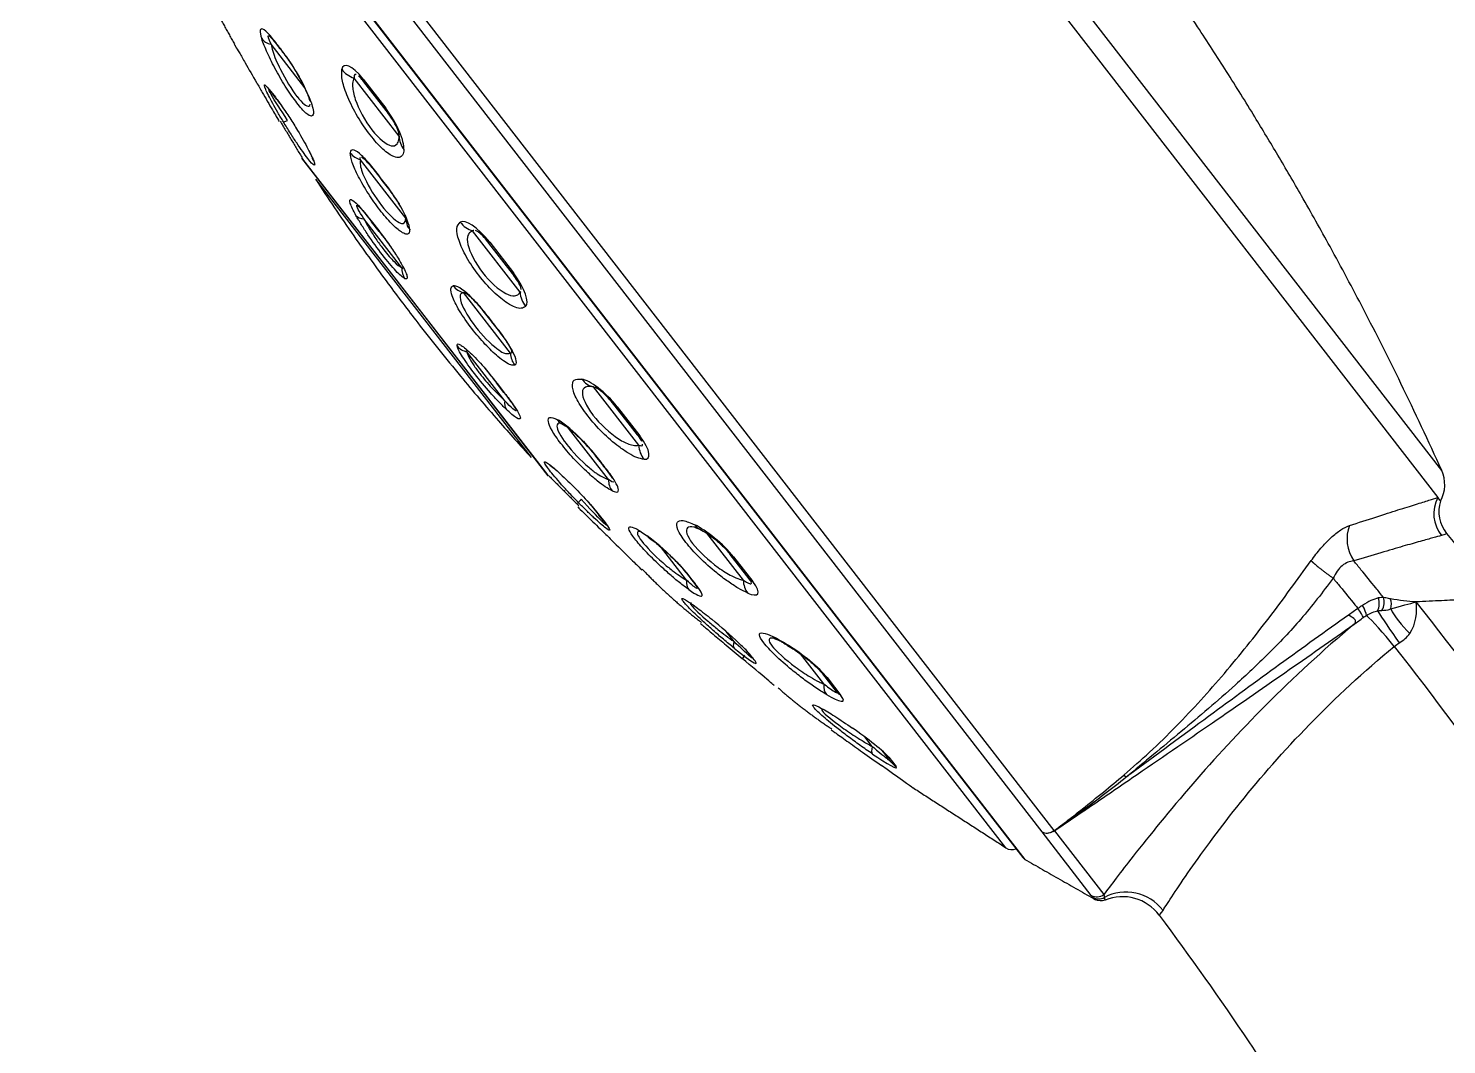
# Model space of a CAD drawing. Extents: x 0 to 1128, y 0 to 827.
# Drawn here: x 699.2 to 760.7, y 497.1 to 541.1 of the extents above; entities that cross this region are included whole.
import ezdxf

# ---------------------------------------------------------------- set-up
doc = ezdxf.new("R2010")
doc.units = 0
doc.header["$LTSCALE"] = 4
doc.header["$MEASUREMENT"] = 0
doc.layers.add('1', color=7, linetype='CONTINUOUS')

msp = doc.modelspace()

# ---------------------------------------------------------------- linework, layer by layer
at = {"layer": '1', "color": 7, "linetype": 'Continuous'}
for p, q in [((719.604, 573.252), (760.31, 520.774)), ((760.478, 521.951), (720.906, 572.968)), ((699.17, 562.963), (743.14, 506.277)), ((743.67, 506.346), (699.351, 563.483)), ((700.077, 559.642), (721.234, 532.366)), ((700.127, 559.543), (742.307, 505.165)), ((741.566, 505.586), (700.352, 558.72)), ((708.096, 540.43), (708.097, 540.428)), ((711.156, 538.539), (709.696, 540.422)), ((710.019, 540.346), (710, 540.37)), ((710.07, 540.245), (710.052, 540.268)), ((710.07, 540.245), (710.092, 540.217)), ((715.26, 536.432), (713.3, 538.959)), ((709.685, 538.381), (709.886, 538.122)), ((713.7, 538.906), (714.676, 537.646)), ((714.691, 537.548), (713.725, 538.794)), ((709.938, 538.039), (709.739, 538.296)), ((716.378, 528.6), (711.04, 535.481)), ((711.067, 535.443), (721.685, 521.754)), ((715.548, 532.877), (713.577, 535.418)), ((714.435, 534.653), (714.413, 534.681)), ((711.621, 534.58), (720.987, 522.505)), ((714.449, 534.599), (714.427, 534.628)), ((715.367, 530.736), (713.719, 532.86)), ((714.043, 532.763), (714.367, 532.345)), ((714.382, 532.311), (714.06, 532.726)), ((715.558, 532.726), (715.551, 532.729)), ((720.504, 529.672), (718.443, 532.329)), ((721.234, 532.366), (742.391, 505.09)), ((720.166, 530.489), (719.15, 531.799)), ((719.183, 531.836), (720.21, 530.512)), ((720.087, 527.025), (718.047, 529.656)), ((721.715, 521.718), (716.378, 528.6)), ((719.318, 528.322), (719.295, 528.351)), ((719.346, 528.322), (719.323, 528.351)), ((719.843, 524.964), (718.196, 527.089)), ((719.798, 525.328), (719.476, 525.743)), ((719.506, 525.721), (719.83, 525.302)), ((725.647, 523.042), (723.686, 525.569)), ((725.592, 523.495), (724.625, 524.741)), ((724.717, 524.702), (725.694, 523.443)), ((724.335, 521.549), (722.605, 523.779)), ((725.592, 523.495), (725.658, 523.41)), ((724.02, 522.26), (724, 522.287)), ((724.088, 522.208), (724.068, 522.235)), ((724.119, 519.758), (723.92, 520.015)), ((723.987, 519.943), (724.188, 519.685)), ((727.718, 517.187), (726.588, 518.644)), ((730.185, 517.191), (728.601, 519.233)), ((730.436, 517.249), (729.614, 518.309)), ((729.76, 518.201), (730.591, 517.13)), ((725.777, 517.636), (725.775, 517.638)), ((727.89, 517.271), (727.904, 517.253)), ((727.92, 517.233), (727.904, 517.253)), ((728.021, 517.138), (728.006, 517.158)), ((730.436, 517.249), (730.442, 517.242)), ((729.78, 514.53), (729.436, 514.973)), ((730.323, 514.135), (730.482, 513.93)), ((730.49, 513.919), (730.482, 513.93)), ((730.614, 513.796), (730.605, 513.806)), ((733.675, 512.692), (732.659, 514.002)), ((734.226, 512.364), (733.629, 513.134)), ((731.509, 512.639), (731.516, 512.633)), ((733.817, 512.97), (734.421, 512.192)), ((735.775, 509.985), (735.457, 510.395)), ((736.59, 509.316), (736.276, 509.721)), ((736.492, 509.521), (736.81, 509.112)), ((737.531, 508.183), (737.524, 508.192)), ((743.143, 506.276), (743.14, 506.277)), ((745.278, 503.524), (743.143, 506.276)), ((743.623, 506.309), (743.627, 506.303)), ((743.679, 506.326), (745.819, 503.566)), ((745.875, 503.328), (745.875, 503.326))]:
    msp.add_line(p, q, dxfattribs=at)
for centre, radius, start, end in [((711.462, 535.749), 0.5, 212.49849, 217.7995), ((722.08, 522.06), 0.5, 217.7995, 223.10116), ((759.111, 521.335), 1.5, 331.57168, 24.28369), ((761.857, 520.16), 1.5, 162.11647, 219.10342), ((741.826, 506.013), 0.5, 238.70103, 291.53692), ((742.544, 505.348), 0.3, 217.7995, 239.28486), ((746.625, 501.472), 2, 36.67825, 112.01392)]:
    msp.add_arc(centre, radius, start, end, dxfattribs=at)
at = {"layer": '1', "color": 7, "linetype": 'Continuous', "extrusion": (-6.12323e-17, 7.4988e-33, -1)}
msp.add_arc((-745.688, 503.79), 0.5, 247.98608, 298.57639, dxfattribs=at)
at = {"layer": '1', "color": 7, "linetype": 'Continuous'}
for centre, major_axis, ratio, start_param, end_param in [((708.797, 540.816), (-0.632, -0.49), 0.999814, 6.129539, 6.283185), ((709.982, 541.053), (-0.763, -0.24), 0.790647, 0.258383, 0.955246), ((710.702, 540.735), (-0.632, -0.49), 0.601951, 6.04877, 6.283185), ((713.591, 539.834), (-0.984, 0.179), 0.920519, 0.762673, 1.440702), ((710.371, 538.786), (0.632, 0.49), 0.820215, 2.987946, 3.141593), ((714.515, 539.406), (-0.79, -0.613), 0.336273, 5.969297, 6.283185), ((710.57, 538.53), (-0.632, -0.49), 0.797517, 6.129539, 6.283185), ((712.105, 538.315), (-0.759, -0.252), 0.768418, 6.253134, 6.575553), ((710.917, 537.472), (-0.684, -0.414), 0.069588, 0.056778, 0.698233), ((715.481, 538.161), (0.79, 0.613), 0.281505, 2.827704, 3.141593), ((716.259, 536.394), (-0.998, 0.063), 0.898066, 0.027091, 0.70512), ((712.22, 535.792), (-0.748, -0.283), 0.920959, 6.24363, 6.510766), ((713.788, 536.146), (-0.799, 0.038), 0.944594, 0.651641, 1.348505), ((715.059, 535.118), (0.632, 0.49), 0.274487, 2.907178, 3.141593), ((715.081, 535.09), (-0.632, -0.49), 0.272839, 6.04877, 6.283185), ((714.035, 533.452), (-0.698, -0.391), 0.638772, 0.144702, 0.786157), ((716.348, 532.846), (-0.8, -0.014), 0.934499, 6.22356, 6.920424), ((714.692, 533.216), (0.632, 0.49), 0.327322, 2.987946, 3.141593), ((715.014, 532.801), (-0.632, -0.49), 0.290596, 6.129539, 6.283185), ((718.676, 533.279), (-0.51, 0.86), 0.956087, 1.665107, 2.343136), ((719.94, 532.412), (-0.79, -0.613), 0.028793, 5.969297, 6.283185), ((716.143, 530.735), (0.359, 0.715), 0.963967, 2.019888, 2.661343), ((720.956, 531.102), (0.79, 0.613), 0.028793, 3.141593, 3.455481), ((718.219, 530.433), (-0.15, 0.786), 0.970968, 2.0263, 2.723163), ((721.482, 529.662), (-0.706, 0.708), 0.956087, 0.798457, 1.476486), ((719.928, 528.842), (0.632, 0.49), 0.091415, 3.141593, 3.376008), ((719.95, 528.812), (-0.632, -0.49), 0.093121, 0, 0.234415), ((718.387, 527.842), (-0.782, -0.17), 0.963967, 0.480249, 1.121705), ((720.869, 527.017), (-0.263, 0.756), 0.974371, 1.233845, 1.930708), ((720.108, 526.234), (0.632, 0.49), 0.290596, 3.141593, 3.295239), ((723.898, 526.547), (0.188, 0.982), 0.898066, 2.436473, 3.114501), ((720.43, 525.819), (-0.632, -0.49), 0.327322, 0, 0.153647), ((720.495, 525.124), (0.552, 0.579), 0.638772, 2.355436, 2.996891), ((725.415, 525.353), (-0.79, -0.613), 0.281505, 0, 0.313888), ((722.677, 524.686), (0.363, 0.713), 0.866208, 2.726411, 3.118255), ((726.382, 524.108), (0.79, 0.613), 0.336273, 3.141593, 3.455481), ((726.566, 523.107), (0.071, 0.997), 0.920519, 1.700891, 2.378919), ((722.311, 522.784), (0.46, 0.655), 0.920959, 2.914012, 3.198367), ((724.632, 522.777), (0.632, 0.49), 0.444971, 3.141593, 3.376008), ((724.652, 522.751), (-0.632, -0.49), 0.446505, 0, 0.234415), ((725.059, 521.615), (0.341, 0.724), 0.882649, 2.049803, 2.746667), ((723.613, 521.104), (0.572, 0.56), 0.069588, 2.443359, 3.084815), ((761.624, 520.066), (0.421, -1.44), 0.990409, 3.938422, 5.107345), ((724.552, 520.505), (0.632, 0.49), 0.797517, 3.141593, 3.295239), ((724.751, 520.249), (-0.632, -0.49), 0.820215, 0, 0.153647), ((728.746, 520.296), (0.439, 0.899), 0.752136, 2.751698, 3.1274), ((757.662, 518.85), (0.449, -1.431), 0.845009, 3.953017, 5.044547), ((726.559, 519.681), (0.47, 0.647), 0.644461, 2.929366, 3.225859), ((730.404, 518.922), (-0.79, -0.613), 0.564247, 0, 0.313888), ((726.325, 518.219), (0.632, 0.49), 0.999814, 3.141593, 3.295239), ((728.352, 517.37), (0.464, 0.651), 0.67172, 2.272821, 2.969684), ((728.536, 517.743), (0.632, 0.49), 0.738431, 3.141593, 3.376008), ((728.552, 517.723), (-0.632, -0.49), 0.739586, 0, 0.234415), ((731.016, 517.37), (0.4, 0.917), 0.794845, 2.089679, 2.767708), ((731.226, 517.862), (0.79, 0.613), 0.610836, 3.141593, 3.455481), ((757.444, 516.189), (0.022, -0.5), 0.658101, 0.827819, 2.023829), ((757.618, 516.174), (-0.108, -0.488), 0.728057, 1.102948, 2.311081), ((757.916, 516.105), (-0.086, -0.493), 0.754515, 1.387842, 2.281452), ((756.947, 516.022), (0.25, -0.433), 0.241791, 0.465728, 1.609611), ((758.3, 514.224), (-1.26, 1.553), 0.07539, 4.709308, 5.830934), ((758.728, 514.552), (-1.171, 1.621), 0.059104, 0.58893, 1.575202), ((759.665, 515.338), (-1.467, 1.359), 0.361279, 0.764358, 1.515616), ((730.303, 514.855), (0.503, 0.622), 0.370072, 2.384959, 3.081822), ((732.746, 515.14), (0.531, 0.847), 0.532582, 2.913526, 3.209486), ((730.649, 514.409), (0.513, 0.614), 0.018443, 2.467967, 3.16483), ((730.649, 514.409), (0.513, 0.614), 0.018443, 2.467967, 3.16483), ((731.114, 514.42), (0.632, 0.49), 0.932162, 3.141593, 3.376008), ((731.122, 514.409), (-0.632, -0.49), 0.932781, 0, 0.234415), ((734.419, 513.746), (-0.79, -0.613), 0.791757, 0, 0.313888), ((734.395, 513.014), (0.516, 0.857), 0.591366, 2.274383, 2.952412), ((735.016, 512.977), (0.79, 0.613), 0.825606, 3.141593, 3.455481), ((736.373, 510.464), (0.563, 0.827), 0.329999, 2.392717, 3.070746), ((737.066, 510.334), (-0.79, -0.613), 0.941765, 0, 0.313888), ((736.755, 509.971), (0.578, 0.816), 0.03633, 2.96891, 3.166156), ((737.38, 509.929), (0.79, 0.613), 0.95956, 3.141593, 3.455481), ((744.989, 507.175), (0.095, -0.121), 0.06588, 3.583979, 4.233587), ((743.391, 506.701), (-0.395, -0.306), 0.902957, 0.411505, 1.57674), ((712.751, 545.67), (43.775, 33.955), 0.902958, 4.717243, 4.718332), ((743.395, 506.699), (-0.395, -0.306), 0.902957, 0.411549, 1.45248), ((746.827, 501.711), (-1.615, 1.179), 0.972943, 4.421123, 5.84877), ((745.518, 503.962), (0.395, 0.306), 0.995323, 3.553142, 4.703662), ((745.599, 503.875), (0.344, 0.362), 0.994828, 3.402967, 4.41939)]:
    msp.add_ellipse(centre, major_axis=major_axis, ratio=ratio, start_param=start_param, end_param=end_param, dxfattribs=at)
for points, knots in [([(760.478, 521.951), (759.908, 523.214), (758.808, 525.558), (757.18, 528.786), (755.73, 531.497), (754.484, 533.717), (753.393, 535.587), (752.312, 537.381), (751.154, 539.238), (749.824, 541.292), (748.23, 543.659), (746.188, 546.548), (744.607, 548.654), (743.715, 549.804)], [0, 0, 0, 0, 0.127492, 0.238457, 0.332806, 0.410489, 0.472843, 0.532186, 0.603305, 0.674314, 0.75745, 0.866048, 1, 1, 1, 1]), ([(710, 540.37), (709.872, 540.536), (709.741, 540.705), (709.513, 540.96), (709.416, 541.046), (709.212, 541.139), (709.195, 540.977), (709.292, 540.667)], [0, 0, 0, 0, 0.25, 0.25, 0.5, 0.5, 1, 1, 1, 1]), ([(709.696, 540.422), (709.584, 540.657), (709.539, 540.807), (709.595, 540.796), (709.601, 540.793), (709.608, 540.789)], [0, 0, 0, 0, 0.910021, 0.910021, 1, 1, 1, 1]), ([(709.608, 540.789), (709.636, 540.772), (709.68, 540.73), (709.818, 540.569), (709.923, 540.434), (710.052, 540.268)], [0, 0, 0, 0, 0.445139, 0.445139, 1, 1, 1, 1]), ([(708.097, 540.428), (708.11, 540.409), (708.132, 540.372), (708.308, 540.074), (708.618, 539.542), (708.988, 538.904), (709.319, 538.333), (709.465, 538.081), (709.536, 537.957)], [0, 0, 0, 0, 0.178327, 0.339125, 0.500023, 0.752204, 0.878517, 1, 1, 1, 1]), ([(711.434, 537.906), (711.47, 537.788), (711.538, 537.558), (711.541, 537.359), (711.453, 537.277), (711.24, 537.379), (710.835, 537.842), (710.366, 538.507), (709.91, 539.287), (709.507, 540.073), (709.364, 540.467), (709.292, 540.667)], [0, 0, 0, 0, 0.087607, 0.169371, 0.250856, 0.377447, 0.501128, 0.621802, 0.747777, 0.872041, 1, 1, 1, 1]), ([(709.696, 540.422), (709.717, 540.328), (709.785, 540.034), (710.124, 539.221), (710.595, 538.453), (711.052, 537.864), (711.312, 537.656), (711.391, 537.776), (711.398, 537.826)], [0, 0, 0, 0, 0.097099, 0.305185, 0.602436, 0.603236, 0.900981, 1, 1, 1, 1]), ([(711.434, 537.906), (711.327, 538.229), (711.106, 538.697), (710.703, 539.386), (710.559, 539.611), (710.28, 540.011), (710.149, 540.179), (710.019, 540.346)], [0, 0, 0, 0, 0.5, 0.5, 0.75, 0.75, 1, 1, 1, 1]), ([(710.054, 540.268), (710.182, 540.11), (710.374, 539.852), (710.642, 539.457), (710.827, 539.157), (710.995, 538.859), (711.188, 538.477), (711.291, 538.229), (711.341, 538.08)], [0, 0, 0, 0, 0.266623, 0.392615, 0.515594, 0.636826, 0.757699, 1, 1, 1, 1]), ([(715.463, 535.861), (715.449, 535.77), (715.421, 535.594), (715.267, 535.496), (714.997, 535.541), (714.576, 535.806), (713.99, 536.466), (713.42, 537.296), (713.008, 538.135), (712.749, 538.883), (712.76, 539.183), (712.766, 539.338)], [0, 0, 0, 0, 0.087456, 0.169153, 0.25014, 0.377375, 0.499739, 0.622279, 0.749894, 0.871256, 1, 1, 1, 1]), ([(713.3, 538.959), (713.283, 538.924), (713.236, 538.826), (713.221, 538.546), (713.348, 537.893), (713.778, 537.093), (714.372, 536.328), (714.871, 535.931), (715.155, 536.053), (715.242, 536.241), (715.255, 536.382), (715.26, 536.432)], [0, 0, 0, 0, 0.046355, 0.127416, 0.254336, 0.50001, 0.500136, 0.746142, 0.872777, 0.954138, 1, 1, 1, 1]), ([(713.389, 539.112), (713.344, 539.127), (713.292, 539.108), (713.298, 539.001), (713.3, 538.959)], [0, 0, 0, 0, 0.602963, 1, 1, 1, 1]), ([(713.725, 538.794), (713.668, 538.862), (713.583, 538.965), (713.513, 539.031), (713.491, 539.049)], [0, 0, 0, 0, 0.664787, 1, 1, 1, 1]), ([(710.236, 537.055), (710.154, 537.192), (709.986, 537.473), (709.692, 537.996), (709.423, 538.526), (709.374, 538.759), (709.579, 538.51), (709.685, 538.381)], [0, 0, 0, 0, 0.121003, 0.24993, 0.500418, 0.740079, 1, 1, 1, 1]), ([(710.412, 537.124), (710.128, 537.551), (709.856, 537.983), (709.63, 538.37), (709.588, 538.451), (709.592, 538.48), (709.641, 538.423), (709.739, 538.296)], [0, 0, 0, 0, 0.5, 0.5, 0.75, 0.75, 1, 1, 1, 1]), ([(709.536, 537.957), (709.614, 537.823), (709.764, 537.563), (709.983, 537.186), (710.05, 537.069), (710.051, 537.069), (710.051, 537.069)], [0, 0, 0, 0, 0.26018, 0.505794, 0.999067, 1, 1, 1, 1]), ([(709.886, 538.122), (709.981, 537.996), (710.161, 537.757), (710.509, 537.236), (710.918, 536.577), (711.253, 535.984), (711.465, 535.566), (711.522, 535.429), (711.55, 535.362)], [0, 0, 0, 0, 0.178327, 0.339125, 0.500023, 0.752204, 0.878517, 1, 1, 1, 1]), ([(709.924, 538.059), (709.988, 537.977), (710.122, 537.797), (710.28, 537.574), (710.359, 537.458)], [0, 0, 0, 0, 0.515527, 1, 1, 1, 1]), ([(715.26, 536.432), (715.258, 536.475), (715.253, 536.581), (715.139, 536.863), (714.935, 537.219), (714.763, 537.451), (714.691, 537.548)], [0, 0, 0, 0, 0.200427, 0.49953, 0.790892, 1, 1, 1, 1]), ([(711.55, 535.362), (711.57, 535.302), (711.608, 535.186), (711.563, 535.149), (711.323, 535.409), (710.911, 535.99), (710.529, 536.578), (710.335, 536.893), (710.236, 537.055)], [0, 0, 0, 0, 0.130106, 0.252927, 0.499594, 0.746402, 0.869479, 1, 1, 1, 1]), ([(711.369, 535.753), (711.369, 535.753), (711.408, 535.671), (711.438, 535.601), (711.461, 535.541)], [0, 0, 0, 0, 0.000115, 1, 1, 1, 1]), ([(714.413, 534.681), (714.258, 534.881), (714.1, 535.086), (713.795, 535.44), (713.65, 535.587), (713.286, 535.887), (713.139, 535.892), (713.131, 535.718)], [0, 0, 0, 0, 0.25, 0.25, 0.5, 0.5, 1, 1, 1, 1]), ([(715.712, 532.39), (715.706, 532.326), (715.693, 532.202), (715.562, 532.175), (715.324, 532.288), (714.946, 532.601), (714.419, 533.222), (713.893, 533.959), (713.479, 534.687), (713.174, 535.346), (713.145, 535.593), (713.131, 535.718)], [0, 0, 0, 0, 0.087607, 0.169371, 0.250856, 0.377447, 0.501128, 0.621802, 0.747777, 0.872041, 1, 1, 1, 1]), ([(713.577, 535.418), (713.569, 535.363), (713.542, 535.19), (713.742, 534.557), (714.215, 533.787), (714.766, 533.076), (715.172, 532.685), (715.49, 532.617), (715.526, 532.777), (715.548, 532.877)], [0, 0, 0, 0, 0.080562, 0.253207, 0.499831, 0.500495, 0.747529, 0.843295, 1, 1, 1, 1]), ([(713.622, 535.533), (713.649, 535.522), (713.686, 535.497), (713.805, 535.391), (713.899, 535.289), (714.132, 535.009), (714.272, 534.828), (714.427, 534.628)], [0, 0, 0, 0, 0.248031, 0.248031, 0.624016, 0.624016, 1, 1, 1, 1]), ([(715.712, 532.39), (715.709, 532.58), (715.568, 532.945), (715.202, 533.587), (715.056, 533.814), (714.749, 534.249), (714.592, 534.451), (714.435, 534.653)], [0, 0, 0, 0, 0.5, 0.5, 0.75, 0.75, 1, 1, 1, 1]), ([(711.621, 534.58), (712.165, 533.748), (713.197, 532.221), (714.686, 530.151), (715.626, 528.911), (716.059, 528.352)], [0, 0, 0, 0, 0.389678, 0.722924, 1, 1, 1, 1]), ([(714.449, 534.599), (714.607, 534.396), (714.76, 534.198), (715.035, 533.824), (715.155, 533.651), (715.254, 533.494), (715.257, 533.489), (715.26, 533.485)], [0, 0, 0, 0, 0.492929, 0.492929, 0.985859, 0.985859, 1, 1, 1, 1]), ([(713.381, 533.001), (713.326, 533.103), (713.213, 533.313), (713.095, 533.61), (713.112, 533.771), (713.462, 533.488), (713.844, 533.011), (714.043, 532.763)], [0, 0, 0, 0, 0.121003, 0.24993, 0.500418, 0.740079, 1, 1, 1, 1]), ([(713.438, 533.442), (713.469, 533.429), (713.53, 533.371), (713.728, 533.148), (713.877, 532.961), (714.06, 532.726)], [0, 0, 0, 0, 0.462834, 0.462834, 1, 1, 1, 1]), ([(715.507, 530.26), (715.455, 530.293), (715.355, 530.356), (715.045, 530.66), (714.535, 531.267), (713.989, 532.021), (713.607, 532.609), (713.458, 532.868), (713.381, 533.001)], [0, 0, 0, 0, 0.130106, 0.252927, 0.499594, 0.746402, 0.869479, 1, 1, 1, 1]), ([(713.719, 532.86), (713.798, 532.713), (713.953, 532.427), (714.272, 531.942), (714.644, 531.43), (715.085, 530.916), (715.269, 530.798), (715.367, 530.736)], [0, 0, 0, 0, 0.179168, 0.347393, 0.501625, 0.737142, 1, 1, 1, 1]), ([(714.367, 532.345), (714.508, 532.16), (714.776, 531.807), (715.15, 531.254), (715.476, 530.7), (715.62, 530.354), (715.605, 530.229), (715.539, 530.25), (715.507, 530.26)], [0, 0, 0, 0, 0.178327, 0.339125, 0.500023, 0.752204, 0.878517, 1, 1, 1, 1]), ([(720.741, 529.056), (720.685, 529.02), (720.576, 528.948), (720.301, 529.006), (719.902, 529.218), (719.355, 529.646), (718.91, 530.153), (718.515, 530.663), (718.133, 531.221), (717.822, 531.931), (717.708, 532.491), (717.838, 532.637), (717.905, 532.712)], [0, 0, 0, 0, 0.087458, 0.169158, 0.250147, 0.37738, 0.499751, 0.500394, 0.622942, 0.750385, 0.871489, 1, 1, 1, 1]), ([(718.443, 532.329), (718.409, 532.316), (718.315, 532.279), (718.207, 532.118), (718.187, 531.655), (718.556, 530.933), (719.181, 530.128), (719.789, 529.591), (720.241, 529.496), (720.424, 529.561), (720.483, 529.643), (720.504, 529.672)], [0, 0, 0, 0, 0.046355, 0.127416, 0.254336, 0.50001, 0.500136, 0.746142, 0.872777, 0.954138, 1, 1, 1, 1]), ([(719.15, 531.799), (719.081, 531.884), (718.914, 532.089), (718.712, 532.27), (718.603, 532.334), (718.567, 532.348)], [0, 0, 0, 0, 0.303083, 0.72806, 1, 1, 1, 1]), ([(720.553, 529.789), (720.548, 529.826), (720.513, 529.948), (720.388, 530.188), (720.232, 530.4), (720.166, 530.489)], [0, 0, 0, 0, 0.269795, 0.694903, 1, 1, 1, 1]), ([(720.273, 526.511), (720.22, 526.506), (720.119, 526.497), (719.859, 526.635), (719.489, 526.918), (718.986, 527.393), (718.376, 528.118), (717.818, 528.911), (717.547, 529.491), (717.461, 529.867), (717.553, 529.926), (717.6, 529.956)], [0, 0, 0, 0, 0.087565, 0.16929, 0.250736, 0.377265, 0.500887, 0.639925, 0.78603, 0.891403, 1, 1, 1, 1]), ([(719.323, 528.351), (719.163, 528.558), (718.998, 528.771), (718.655, 529.174), (718.479, 529.361), (717.993, 529.819), (717.725, 529.98), (717.6, 529.956)], [0, 0, 0, 0, 0.25, 0.25, 0.5, 0.5, 1, 1, 1, 1]), ([(718.047, 529.656), (718.005, 529.643), (717.875, 529.605), (717.884, 529.217), (718.284, 528.541), (718.855, 527.805), (719.349, 527.3), (719.858, 526.987), (720, 527.01), (720.087, 527.025)], [0, 0, 0, 0, 0.080562, 0.253207, 0.499831, 0.500495, 0.747529, 0.843295, 1, 1, 1, 1]), ([(718.089, 529.657), (718.158, 529.639), (718.286, 529.541), (718.568, 529.25), (718.696, 529.105), (718.978, 528.761), (719.134, 528.559), (719.295, 528.351)], [0, 0, 0, 0, 0.443294, 0.443294, 0.721647, 0.721647, 1, 1, 1, 1]), ([(716.059, 528.352), (716.666, 527.57), (717.816, 526.135), (719.468, 524.192), (720.508, 523.029), (720.987, 522.505)], [0, 0, 0, 0, 0.388064, 0.721562, 1, 1, 1, 1]), ([(719.318, 528.322), (719.481, 528.112), (719.629, 527.921), (719.872, 527.588), (719.966, 527.448), (720.104, 527.211), (720.139, 527.123), (720.141, 527.073)], [0, 0, 0, 0, 0.320135, 0.320135, 0.64027, 0.64027, 1, 1, 1, 1]), ([(720.273, 526.511), (720.386, 526.55), (720.355, 526.773), (720.087, 527.29), (719.962, 527.49), (719.67, 527.905), (719.508, 528.113), (719.346, 528.322)], [0, 0, 0, 0, 0.5, 0.5, 0.75, 0.75, 1, 1, 1, 1]), ([(717.77, 527.343), (717.768, 527.376), (717.765, 527.444), (717.895, 527.421), (718.226, 527.178), (718.874, 526.512), (719.289, 525.992), (719.506, 525.721)], [0, 0, 0, 0, 0.121003, 0.24993, 0.500418, 0.740079, 1, 1, 1, 1]), ([(719.896, 524.602), (719.786, 524.709), (719.573, 524.918), (719.099, 525.433), (718.505, 526.149), (718.043, 526.795), (717.825, 527.171), (717.789, 527.284), (717.77, 527.343)], [0, 0, 0, 0, 0.130106, 0.252927, 0.499594, 0.746402, 0.869479, 1, 1, 1, 1]), ([(718.196, 527.089), (718.213, 527.022), (718.246, 526.893), (718.461, 526.542), (718.792, 526.083), (719.303, 525.479), (719.657, 525.142), (719.843, 524.964)], [0, 0, 0, 0, 0.179168, 0.347393, 0.501625, 0.737142, 1, 1, 1, 1]), ([(725.88, 522.431), (725.782, 522.448), (725.593, 522.48), (725.209, 522.677), (724.706, 523.023), (724.07, 523.567), (723.409, 524.322), (722.912, 525.058), (722.741, 525.587), (722.802, 525.923), (723.054, 525.913), (723.183, 525.908)], [0, 0, 0, 0, 0.087456, 0.169153, 0.25014, 0.377375, 0.499739, 0.622279, 0.749894, 0.871256, 1, 1, 1, 1]), ([(723.686, 525.569), (723.636, 525.577), (723.496, 525.599), (723.293, 525.561), (723.104, 525.316), (723.365, 524.734), (723.959, 523.968), (724.628, 523.353), (725.228, 523.068), (725.503, 523.014), (725.608, 523.035), (725.647, 523.042)], [0, 0, 0, 0, 0.046355, 0.127416, 0.254336, 0.50001, 0.500136, 0.746142, 0.872777, 0.954138, 1, 1, 1, 1]), ([(724.625, 524.741), (724.55, 524.834), (724.368, 525.058), (724.073, 525.345), (723.854, 525.506), (723.762, 525.544), (723.737, 525.553)], [0, 0, 0, 0, 0.226858, 0.544954, 0.873301, 1, 1, 1, 1]), ([(719.798, 525.328), (719.979, 525.095), (720.123, 524.903), (720.291, 524.656), (720.331, 524.582), (720.337, 524.549)], [0, 0, 0, 0, 0.538648, 0.538648, 1, 1, 1, 1]), ([(719.83, 525.302), (719.962, 525.128), (720.214, 524.797), (720.458, 524.411), (720.553, 524.156), (720.42, 524.166), (720.157, 524.36), (719.982, 524.522), (719.896, 524.602)], [0, 0, 0, 0, 0.178327, 0.339125, 0.500023, 0.752204, 0.878517, 1, 1, 1, 1]), ([(724.499, 521.063), (724.403, 521.114), (724.217, 521.214), (723.851, 521.489), (723.386, 521.894), (722.816, 522.456), (722.253, 523.123), (721.837, 523.717), (721.695, 524.094), (721.742, 524.3), (721.977, 524.207), (722.096, 524.16)], [0, 0, 0, 0, 0.087607, 0.169371, 0.250856, 0.377447, 0.501128, 0.621802, 0.747777, 0.872041, 1, 1, 1, 1]), ([(722.25, 523.993), (722.148, 524.006), (722.002, 523.901), (722.252, 523.425), (722.766, 522.763), (723.291, 522.218), (723.943, 521.72), (724.185, 521.614), (724.335, 521.549)], [0, 0, 0, 0, 0.169733, 0.443924, 0.444662, 0.719309, 0.825779, 1, 1, 1, 1]), ([(724.068, 522.235), (723.923, 522.421), (723.775, 522.613), (723.438, 523.008), (723.252, 523.208), (722.698, 523.753), (722.333, 524.04), (722.096, 524.16)], [0, 0, 0, 0, 0.25, 0.25, 0.5, 0.5, 1, 1, 1, 1]), ([(722.343, 523.971), (722.326, 523.977), (722.293, 523.986), (722.264, 523.991), (722.25, 523.993)], [0, 0, 0, 0, 0.513755, 1, 1, 1, 1]), ([(722.295, 523.983), (722.399, 523.93), (722.576, 523.809), (722.864, 523.565), (723.094, 523.346), (723.332, 523.098), (723.655, 522.729), (723.875, 522.456), (724.014, 522.271)], [0, 0, 0, 0, 0.239123, 0.359362, 0.480082, 0.603088, 0.729915, 1, 1, 1, 1]), ([(723.245, 523.214), (723.345, 523.102), (723.45, 522.979), (723.703, 522.669), (723.854, 522.474), (724, 522.287)], [0, 0, 0, 0, 0.417864, 0.417864, 1, 1, 1, 1]), ([(725.781, 523.204), (725.769, 523.23), (725.723, 523.315), (725.644, 523.423), (725.592, 523.495)], [0, 0, 0, 0, 0.333837, 1, 1, 1, 1]), ([(725.647, 523.042), (725.687, 523.03), (725.789, 522.998), (725.82, 523.043), (725.816, 523.09)], [0, 0, 0, 0, 0.401743, 1, 1, 1, 1]), ([(723.041, 520.548), (722.909, 520.684), (722.652, 520.949), (722.178, 521.465), (721.717, 522.009), (721.524, 522.307), (721.571, 522.342), (721.674, 522.276), (721.727, 522.241)], [0, 0, 0, 0, 0.130106, 0.252927, 0.499594, 0.746402, 0.869479, 1, 1, 1, 1]), ([(721.727, 522.241), (721.785, 522.197), (721.905, 522.107), (722.26, 521.794), (722.812, 521.266), (723.541, 520.495), (723.834, 520.132), (723.987, 519.943)], [0, 0, 0, 0, 0.121003, 0.24993, 0.500418, 0.740079, 1, 1, 1, 1]), ([(721.879, 522.11), (721.93, 522.074), (721.99, 522.027), (722.06, 521.969), (722.06, 521.969)], [0, 0, 0, 0, 0.999956, 1, 1, 1, 1]), ([(724.02, 522.26), (724.166, 522.072), (724.289, 521.915), (724.43, 521.717), (724.47, 521.656), (724.499, 521.607)], [0, 0, 0, 0, 0.629153, 0.629153, 1, 1, 1, 1]), ([(724.499, 521.063), (724.725, 520.956), (724.821, 521.015), (724.697, 521.346), (724.612, 521.494), (724.379, 521.834), (724.234, 522.02), (724.088, 522.208)], [0, 0, 0, 0, 0.5, 0.5, 0.75, 0.75, 1, 1, 1, 1]), ([(724.188, 519.685), (724.26, 519.588), (724.398, 519.403), (724.405, 519.322), (724.208, 519.443), (723.82, 519.783), (723.383, 520.202), (723.153, 520.434), (723.041, 520.548)], [0, 0, 0, 0, 0.178327, 0.339125, 0.500023, 0.752204, 0.878517, 1, 1, 1, 1]), ([(724.119, 519.758), (724.217, 519.632), (724.26, 519.57), (724.232, 519.573), (724.163, 519.635), (723.847, 519.946), (723.492, 520.322), (723.151, 520.701)], [0, 0, 0, 0, 0.25, 0.25, 0.5, 0.5, 1, 1, 1, 1]), ([(723.462, 520.567), (723.553, 520.462), (723.73, 520.254), (723.871, 520.079), (723.935, 519.996)], [0, 0, 0, 0, 0.481906, 1, 1, 1, 1]), ([(756.476, 519.56), (756.871, 519.687), (757.652, 519.939), (758.602, 520.242), (759.368, 520.483), (759.957, 520.666), (760.193, 520.738), (760.31, 520.774)], [0, 0, 0, 0, 0.208256, 0.411317, 0.610219, 0.806062, 1, 1, 1, 1]), ([(723.007, 520.365), (723.007, 520.365), (723.103, 520.271), (723.414, 519.966), (723.629, 519.755), (723.74, 519.646)], [0, 0, 0, 0, 0.492595, 0.738852, 1, 1, 1, 1]), ([(723.74, 519.646), (723.841, 519.546), (724.051, 519.341), (724.521, 518.878), (725.118, 518.293), (725.68, 517.736), (725.743, 517.671), (725.775, 517.638)], [0, 0, 0, 0, 0.121003, 0.24993, 0.500418, 0.740079, 1, 1, 1, 1]), ([(727.82, 516.781), (727.688, 516.878), (727.434, 517.066), (726.998, 517.432), (726.489, 517.894), (725.917, 518.458), (725.445, 519.007), (725.181, 519.407), (725.234, 519.532), (725.486, 519.473), (725.835, 519.234), (726.012, 519.112)], [0, 0, 0, 0, 0.087607, 0.169371, 0.250856, 0.377447, 0.501128, 0.621802, 0.747777, 0.872041, 1, 1, 1, 1]), ([(725.698, 519.297), (725.676, 519.301), (725.53, 519.309), (725.584, 519.129), (725.971, 518.631), (726.464, 518.127), (727.195, 517.528), (727.518, 517.318), (727.718, 517.187)], [0, 0, 0, 0, 0.048852, 0.362963, 0.363809, 0.678442, 0.800414, 1, 1, 1, 1]), ([(730.378, 516.633), (730.243, 516.698), (729.981, 516.823), (729.513, 517.129), (728.94, 517.565), (728.266, 518.158), (727.657, 518.846), (727.279, 519.428), (727.283, 519.732), (727.533, 519.824), (727.896, 519.67), (728.083, 519.59)], [0, 0, 0, 0, 0.087456, 0.169153, 0.25014, 0.377375, 0.499739, 0.622279, 0.749894, 0.871256, 1, 1, 1, 1]), ([(728.044, 519.493), (727.915, 519.514), (727.619, 519.496), (727.734, 519.102), (728.239, 518.451), (728.915, 517.826), (729.627, 517.396), (729.981, 517.24), (730.131, 517.204), (730.185, 517.191)], [0, 0, 0, 0, 0.14528, 0.426884, 0.427029, 0.709015, 0.854171, 0.947431, 1, 1, 1, 1]), ([(728.13, 519.475), (728.1, 519.482), (728.071, 519.488), (728.044, 519.493), (728.044, 519.493)], [0, 0, 0, 0, 0.993424, 1, 1, 1, 1]), ([(728.291, 519.406), (728.393, 519.356), (728.607, 519.23), (728.968, 518.962), (729.336, 518.631), (729.544, 518.399), (729.644, 518.276)], [0, 0, 0, 0, 0.252254, 0.50235, 0.747913, 1, 1, 1, 1]), ([(754.815, 518.039), (754.955, 518.224), (755.233, 518.591), (755.675, 519.042), (756.107, 519.397), (756.353, 519.506), (756.476, 519.56)], [0, 0, 0, 0, 0.255199, 0.507298, 0.755172, 1, 1, 1, 1]), ([(728.006, 517.158), (727.897, 517.298), (727.784, 517.444), (727.497, 517.776), (727.323, 517.96), (726.765, 518.509), (726.34, 518.874), (726.012, 519.112)], [0, 0, 0, 0, 0.25, 0.25, 0.5, 0.5, 1, 1, 1, 1]), ([(726.118, 519.015), (726.274, 518.902), (726.515, 518.71), (726.858, 518.404), (727.111, 518.163), (727.351, 517.916), (727.648, 517.582), (727.827, 517.362), (727.927, 517.226)], [0, 0, 0, 0, 0.244402, 0.365804, 0.486757, 0.609126, 0.734486, 1, 1, 1, 1]), ([(760.47, 519.127), (760.359, 519.097), (760.132, 519.035), (759.566, 518.879), (758.813, 518.665), (757.861, 518.387), (757.068, 518.147), (756.665, 518.025)], [0, 0, 0, 0, 0.186365, 0.379415, 0.579269, 0.786065, 1, 1, 1, 1]), ([(760.693, 519.213), (760.686, 519.208), (760.671, 519.196), (760.537, 519.15), (760.47, 519.127)], [0, 0, 0, 0, 0.499971, 1, 1, 1, 1]), ([(746.698, 508.751), (747.071, 509.076), (747.847, 509.753), (749.323, 511.201), (750.728, 512.748), (752.042, 514.342), (753.312, 515.962), (754.214, 517.209), (754.815, 518.039)], [0, 0, 0, 0, 0.120079, 0.250381, 0.501072, 0.626288, 0.751115, 1, 1, 1, 1]), ([(756.665, 518.025), (756.58, 518.014), (756.42, 517.993), (756.163, 517.834), (755.935, 517.593), (755.828, 517.381), (755.774, 517.274)], [0, 0, 0, 0, 0.274281, 0.516803, 0.755173, 1, 1, 1, 1]), ([(757.954, 516.445), (757.843, 516.582), (757.732, 516.719), (757.407, 517.12), (757.192, 517.383), (756.873, 517.772), (756.769, 517.898), (756.665, 518.025)], [0, 0, 0, 0, 0.259237, 0.259237, 0.759351, 0.759351, 1, 1, 1, 1]), ([(727.399, 517.883), (727.445, 517.829), (727.49, 517.775), (727.669, 517.557), (727.794, 517.395), (727.904, 517.253)], [0, 0, 0, 0, 0.247307, 0.247307, 1, 1, 1, 1]), ([(728.192, 516.844), (728.191, 516.836), (728.186, 516.833), (728.126, 516.844), (727.95, 516.981), (727.718, 517.187)], [0, 0, 0, 0, 0.158248, 0.158248, 1, 1, 1, 1]), ([(727.82, 516.781), (728.141, 516.552), (728.363, 516.449), (728.411, 516.557), (728.381, 516.636), (728.239, 516.857), (728.131, 516.997), (728.021, 517.138)], [0, 0, 0, 0, 0.5, 0.5, 0.75, 0.75, 1, 1, 1, 1]), ([(727.92, 517.233), (728.029, 517.092), (728.109, 516.989), (728.17, 516.897), (728.181, 516.877), (728.187, 516.862)], [0, 0, 0, 0, 0.713425, 0.713425, 1, 1, 1, 1]), ([(730.185, 517.191), (730.245, 517.154), (730.395, 517.059), (730.533, 517.018), (730.552, 517.085), (730.47, 517.201), (730.436, 517.249)], [0, 0, 0, 0, 0.200427, 0.49953, 0.790892, 1, 1, 1, 1]), ([(755.774, 517.274), (755.317, 516.674), (754.437, 515.52), (752.986, 514.007), (751.631, 512.731), (750.362, 511.623), (749.169, 510.621), (747.971, 509.634), (747.179, 508.97), (746.784, 508.638)], [0, 0, 0, 0, 0.180769, 0.347878, 0.502293, 0.627441, 0.75204, 0.876133, 1, 1, 1, 1]), ([(755.774, 517.274), (755.874, 517.152), (755.975, 517.03), (756.29, 516.647), (756.504, 516.385), (756.76, 516.07), (756.803, 516.017), (756.846, 515.964)], [0, 0, 0, 0, 0.280463, 0.280463, 0.87932, 0.87932, 1, 1, 1, 1]), ([(729.788, 514.245), (729.634, 514.371), (729.336, 514.614), (728.876, 515.01), (728.378, 515.457), (727.87, 515.939), (727.55, 516.293), (727.477, 516.447), (727.73, 516.314), (728.171, 516.011), (728.6, 515.668), (728.818, 515.495)], [0, 0, 0, 0, 0.087607, 0.169371, 0.250856, 0.377447, 0.501128, 0.621802, 0.747777, 0.872041, 1, 1, 1, 1]), ([(727.915, 516.203), (727.873, 516.207), (727.876, 516.174), (728.037, 515.967), (728.441, 515.579), (729.174, 514.977), (729.547, 514.701), (729.78, 514.53)], [0, 0, 0, 0, 0.21307, 0.214115, 0.60278, 0.753452, 1, 1, 1, 1]), ([(758.254, 516.377), (758.225, 516.382), (758.195, 516.389), (758.095, 516.412), (758.024, 516.43), (757.954, 516.445)], [0, 0, 0, 0, 0.300602, 0.300602, 1, 1, 1, 1]), ([(762.941, 516.386), (762.923, 516.386), (762.886, 516.386), (762.584, 516.382), (762.098, 516.368), (761.4, 516.343), (760.507, 516.305), (759.75, 516.268), (759.366, 516.249)], [0, 0, 0, 0, 0.157597, 0.318341, 0.482591, 0.6507, 0.823036, 1, 1, 1, 1]), ([(800.011, 388.895), (800.074, 411.627), (797.059, 434.349), (787.096, 466.977), (782.905, 477.503), (772.585, 497.702), (766.463, 507.338), (759.368, 516.246)], [0, 0, 0, 0, 0.5, 0.5, 0.75, 0.75, 1, 1, 1, 1]), ([(756.432, 515.674), (754.474, 514.287), (752.456, 512.817), (749.251, 510.461), (748.113, 509.621), (746.897, 508.722), (746.841, 508.68), (746.784, 508.638)], [0, 0, 0, 0, 0.640474, 0.640474, 0.983248, 0.983248, 1, 1, 1, 1]), ([(756.682, 515.283), (756.711, 515.325), (756.774, 515.415), (756.658, 515.56), (756.515, 515.632), (756.432, 515.674)], [0, 0, 0, 0, 0.266102, 0.573528, 1, 1, 1, 1]), ([(728.327, 515.312), (728.327, 515.312), (728.327, 515.311), (728.415, 515.238), (728.847, 514.874), (729.435, 514.382), (729.9, 513.993), (730.136, 513.796)], [0, 0, 0, 0, 0.002345, 0.243672, 0.495599, 0.744105, 1, 1, 1, 1]), ([(730.605, 513.806), (730.547, 513.881), (730.486, 513.961), (730.283, 514.183), (730.143, 514.324), (729.645, 514.796), (729.206, 515.179), (728.818, 515.495)], [0, 0, 0, 0, 0.25, 0.25, 0.5, 0.5, 1, 1, 1, 1]), ([(744.955, 507.194), (745.052, 507.26), (745.149, 507.326), (745.851, 507.804), (746.45, 508.213), (748.232, 509.43), (749.396, 510.228), (752.669, 512.479), (754.718, 513.901), (756.682, 515.283)], [0, 0, 0, 0, 0.023071, 0.023071, 0.168021, 0.168021, 0.45792, 0.45792, 1, 1, 1, 1]), ([(756.682, 515.283), (753.96, 513.02), (751.566, 510.539), (748.676, 507.204), (747.795, 506.114), (746.552, 504.533), (746.111, 503.952), (745.82, 503.567)], [0, 0, 0, 0, 0.513419, 0.513419, 0.78575, 0.78575, 1, 1, 1, 1]), ([(730.49, 513.919), (730.548, 513.844), (730.576, 513.809), (730.558, 513.812), (730.514, 513.85), (730.301, 514.04), (730.051, 514.271), (729.78, 514.53)], [0, 0, 0, 0, 0.25, 0.25, 0.5, 0.5, 1, 1, 1, 1]), ([(733.793, 512.23), (733.629, 512.332), (733.311, 512.531), (732.79, 512.905), (732.189, 513.376), (731.529, 513.951), (731.028, 514.5), (730.811, 514.874), (731.003, 514.935), (731.437, 514.79), (731.892, 514.519), (732.126, 514.379)], [0, 0, 0, 0, 0.087456, 0.169153, 0.25014, 0.377375, 0.499739, 0.622279, 0.749894, 0.871256, 1, 1, 1, 1]), ([(731.501, 514.674), (731.489, 514.676), (731.271, 514.712), (731.234, 514.589), (731.601, 514.116), (732.23, 513.552), (733.007, 513.038), (733.42, 512.806), (733.607, 512.722), (733.675, 512.692)], [0, 0, 0, 0, 0.016969, 0.340848, 0.341014, 0.665332, 0.832279, 0.939539, 1, 1, 1, 1]), ([(729.788, 514.245), (730.172, 513.934), (730.502, 513.692), (730.727, 513.572), (730.757, 513.572), (730.73, 513.647), (730.672, 513.72), (730.614, 513.796)], [0, 0, 0, 0, 0.5, 0.5, 0.75, 0.75, 1, 1, 1, 1]), ([(731.516, 512.633), (731.516, 512.633), (731.514, 512.636), (731.421, 512.716), (731.331, 512.792), (730.95, 513.115), (730.543, 513.455), (730.136, 513.796)], [0, 0, 0, 0, 0.25, 0.25, 0.5, 0.5, 1, 1, 1, 1]), ([(732.239, 514.279), (732.372, 514.196), (732.634, 514.02), (733.036, 513.712), (733.405, 513.385), (733.588, 513.186), (733.669, 513.086)], [0, 0, 0, 0, 0.257683, 0.509392, 0.752915, 1, 1, 1, 1]), ([(748.39, 502.878), (748.591, 503.193), (749.004, 503.832), (750.146, 505.469), (750.889, 506.484), (753.486, 509.712), (755.783, 512.172), (758.421, 514.314)], [0, 0, 0, 0, 0.25, 0.25, 0.5, 0.5, 1, 1, 1, 1]), ([(758.421, 514.314), (765.297, 505.553), (771.32, 496.041), (781.43, 476.145), (785.537, 465.77), (792.028, 444.348), (794.377, 433.428), (797.498, 411.27), (798.259, 400.081), (798.26, 388.919)], [0, 0, 0, 0, 0.25, 0.25, 0.5, 0.5, 0.75, 0.75, 1, 1, 1, 1]), ([(733.675, 512.692), (733.751, 512.635), (733.939, 512.491), (734.157, 512.345), (734.267, 512.296), (734.238, 512.344), (734.226, 512.364)], [0, 0, 0, 0, 0.200427, 0.49953, 0.790892, 1, 1, 1, 1]), ([(735.792, 509.653), (735.609, 509.779), (735.256, 510.023), (734.719, 510.418), (734.135, 510.868), (733.541, 511.357), (733.192, 511.71), (733.162, 511.844), (733.539, 511.667), (734.134, 511.314), (734.65, 510.963), (734.916, 510.783)], [0, 0, 0, 0, 0.087456, 0.169153, 0.25014, 0.377375, 0.499739, 0.622279, 0.749894, 0.871256, 1, 1, 1, 1]), ([(733.644, 511.588), (733.586, 511.597), (733.574, 511.573), (733.717, 511.388), (734.249, 510.949), (735.039, 510.419), (735.485, 510.145), (735.698, 510.028), (735.775, 509.985)], [0, 0, 0, 0, 0.193865, 0.194069, 0.590705, 0.794879, 0.926057, 1, 1, 1, 1]), ([(733.991, 510.711), (733.991, 510.711), (734.101, 510.633), (734.64, 510.247), (735.357, 509.736), (735.9, 509.352), (736.179, 509.154)], [0, 0, 0, 0, 0.244508, 0.499755, 0.742495, 1, 1, 1, 1]), ([(735.775, 509.985), (735.86, 509.915), (736.073, 509.739), (736.358, 509.508), (736.552, 509.35), (736.578, 509.326), (736.59, 509.316)], [0, 0, 0, 0, 0.200427, 0.49953, 0.790892, 1, 1, 1, 1]), ([(744.899, 507.282), (745.203, 507.523), (745.81, 508.005), (746.402, 508.502), (746.698, 508.751)], [0, 0, 0, 0, 0.500527, 1, 1, 1, 1]), ([(743.627, 506.303), (743.846, 506.468), (744.274, 506.79), (744.694, 507.12), (744.899, 507.282)], [0, 0, 0, 0, 0.51239, 1, 1, 1, 1]), ([(743.627, 506.303), (743.628, 506.303), (743.628, 506.303), (743.628, 506.303), (743.629, 506.302), (743.63, 506.303), (743.631, 506.303), (743.634, 506.304), (743.637, 506.305), (743.646, 506.309), (743.651, 506.311), (743.657, 506.314)], [0, 0, 0, 0, 0.036975, 0.036975, 0.084911, 0.084911, 0.173029, 0.173029, 0.465347, 0.465347, 1, 1, 1, 1]), ([(743.657, 506.314), (743.659, 506.315), (743.66, 506.316), (743.666, 506.319), (743.671, 506.322), (743.676, 506.325), (743.677, 506.325), (743.679, 506.326)], [0, 0, 0, 0, 0.241366, 0.241366, 0.823214, 0.823214, 1, 1, 1, 1]), ([(745.844, 503.442), (745.853, 503.409), (745.871, 503.345), (745.874, 503.332), (745.875, 503.328)], [0, 0, 0, 0, 0.526201, 1, 1, 1, 1]), ([(748.229, 502.666), (749.567, 500.869), (752.582, 496.607), (756.128, 490.944), (759.001, 485.852), (761.017, 482.017), (762.894, 478.185), (765.207, 473.11), (767.797, 466.768), (770.56, 458.88), (773.052, 450.416), (774.723, 443.398), (775.735, 438.34), (776.381, 434.857), (777.122, 430.31), (777.869, 424.674), (778.452, 418.991), (778.863, 413.393), (779.111, 408.014), (779.215, 402.985), (779.205, 398.441), (779.117, 394.51), (778.993, 391.32), (778.903, 389.585), (778.863, 388.881), (778.856, 388.754)], [0, 0, 0, 0, 0.056439, 0.131201, 0.168582, 0.205963, 0.243344, 0.280725, 0.355487, 0.430249, 0.50501, 0.579772, 0.598463, 0.617153, 0.654534, 0.691915, 0.729296, 0.766677, 0.804058, 0.841439, 0.87882, 0.916201, 0.953582, 0.990962, 1, 1, 1, 1])]:
    msp.add_open_spline(points, degree=3, knots=knots, dxfattribs=at)
for points, degree in [([(706.422, 543.582), (707.228, 541.99), (708.108, 540.434)], 2), ([(713.7, 538.906), (713.203, 539.545), (712.822, 539.645), (712.766, 539.338)], 3), ([(715.463, 535.861), (715.485, 536.211), (715.184, 536.992), (714.676, 537.646)], 3), ([(710.088, 537.092), (711.062, 535.475)], 1), ([(713.577, 535.418), (713.56, 535.481), (713.562, 535.521), (713.581, 535.533)], 3), ([(713.719, 532.86), (713.511, 533.186), (713.392, 533.415), (713.42, 533.442)], 3), ([(715.514, 533.008), (715.536, 532.952), (715.547, 532.908), (715.548, 532.877)], 3), ([(714.382, 532.311), (714.551, 532.093), (714.715, 531.877), (714.857, 531.681)], 3), ([(719.183, 531.836), (718.657, 532.515), (718.107, 532.832), (717.905, 532.712)], 3), ([(718.489, 532.356), (718.471, 532.351), (718.457, 532.34), (718.443, 532.329)], 3), ([(715.424, 530.703), (715.411, 530.705), (715.392, 530.716), (715.367, 530.736)], 3), ([(720.741, 529.056), (720.907, 529.221), (720.739, 529.83), (720.21, 530.512)], 3), ([(718.047, 529.656), (718.057, 529.661), (718.071, 529.662), (718.089, 529.657)], 3), ([(720.504, 529.672), (720.518, 529.683), (720.533, 529.695), (720.542, 529.711)], 3), ([(718.196, 527.089), (718.184, 527.117), (718.178, 527.137), (718.177, 527.151)], 3), ([(720.141, 527.073), (720.142, 527.034), (720.124, 527.018), (720.087, 527.025)], 3), ([(718.979, 526.367), (719.135, 526.179), (719.305, 525.964), (719.476, 525.743)], 3), ([(724.717, 524.702), (724.212, 525.354), (723.529, 525.842), (723.183, 525.908)], 3), ([(720.336, 524.534), (720.318, 524.494), (720.119, 524.67), (719.843, 524.964)], 3), ([(722.267, 523.988), (722.295, 523.983)], 1), ([(722.268, 523.988), (722.295, 523.983)], 1), ([(725.88, 522.431), (726.191, 522.409), (726.192, 522.8), (725.694, 523.443)], 3), ([(721.73, 521.733), (723.054, 520.411)], 1), ([(724.55, 521.456), (724.533, 521.426), (724.455, 521.461), (724.335, 521.549)], 3), ([(760.43, 520.62), (760.43, 520.62), (760.389, 520.672), (760.31, 520.774)], 3), ([(723.662, 520.341), (723.755, 520.225), (723.842, 520.114), (723.92, 520.015)], 3), ([(728.08, 519.485), (728.291, 519.406)], 1), ([(729.76, 518.201), (729.325, 518.762), (728.557, 519.359), (728.083, 519.59)], 3), ([(760.693, 519.213), (761.453, 518.279), (762.202, 517.336), (762.941, 516.386)], 3), ([(725.803, 517.665), (726.992, 516.412), (728.367, 515.36)], 2), ([(730.378, 516.633), (730.821, 516.439), (731.01, 516.59), (730.591, 517.13)], 3), ([(757.73, 516.42), (757.53, 516.375), (757.291, 516.261), (757.042, 516.099)], 3), ([(757.954, 516.445), (757.886, 516.447), (757.812, 516.439), (757.73, 516.42)], 3), ([(759.368, 516.246), (759.019, 516.281), (758.651, 516.309), (758.254, 516.377)], 3), ([(758.266, 515.952), (758.727, 516.072), (759.069, 516.174), (759.368, 516.246)], 3), ([(759.094, 514.883), (759.374, 515.299), (759.432, 515.826), (759.368, 516.246)], 3), ([(759.366, 516.249), (759.367, 516.248), (759.368, 516.247), (759.368, 516.246)], 3), ([(756.846, 515.964), (756.708, 515.868), (756.57, 515.771), (756.432, 515.674)], 3), ([(756.682, 515.283), (756.816, 515.38), (756.951, 515.477), (757.086, 515.574)], 3), ([(757.042, 516.099), (756.976, 516.057), (756.91, 516.011), (756.846, 515.964)], 3), ([(757.086, 515.574), (757.053, 515.649), (756.955, 515.808), (756.846, 515.964)], 3), ([(757.086, 515.574), (757.129, 515.605), (757.173, 515.635), (757.218, 515.662)], 3), ([(757.218, 515.662), (757.387, 515.767), (757.554, 515.838), (757.701, 515.861)], 3), ([(757.701, 515.861), (757.766, 515.874), (757.827, 515.882), (757.886, 515.884)], 3), ([(757.886, 515.884), (757.994, 515.888), (758.117, 515.88), (758.266, 515.952)], 3), ([(731.509, 514.671), (731.734, 514.61), (732.239, 514.279)], 2), ([(733.817, 512.97), (733.495, 513.385), (732.7, 514.019), (732.126, 514.379)], 3), ([(758.421, 514.314), (758.491, 514.372), (758.563, 514.426), (758.637, 514.475)], 3), ([(758.637, 514.475), (758.815, 514.593), (758.979, 514.714), (759.094, 514.883)], 3), ([(730.26, 514.209), (730.352, 514.097), (730.427, 514), (730.482, 513.93)], 3), ([(731.698, 512.522), (732.793, 511.553), (734.017, 510.745)], 2), ([(733.793, 512.23), (734.344, 511.898), (734.719, 511.807), (734.421, 512.192)], 3), ([(736.492, 509.521), (736.315, 509.75), (735.551, 510.343), (734.916, 510.783)], 3), ([(735.792, 509.653), (736.414, 509.229), (736.959, 508.92), (736.81, 509.112)], 3), ([(736.135, 509.859), (736.213, 509.787), (736.275, 509.723), (736.323, 509.665)], 3), ([(737.524, 508.192), (737.508, 508.212), (736.831, 508.692), (736.179, 509.154)], 3), ([(737.531, 508.204), (741.573, 505.596)], 1), ([(746.784, 508.638), (746.184, 508.159), (745.569, 507.687), (744.938, 507.225)], 3), ([(744.938, 507.225), (744.517, 506.919), (744.089, 506.616), (743.657, 506.315)], 3), ([(743.679, 506.326), (744.107, 506.618), (744.533, 506.906), (744.955, 507.194)], 3), ([(742.391, 505.09), (745.467, 503.34)], 1), ([(745.359, 503.436), (745.33, 503.464), (745.301, 503.494), (745.278, 503.524)], 3), ([(745.449, 503.35), (745.449, 503.35), (745.42, 503.378), (745.359, 503.436)], 3), ([(745.82, 503.567), (745.828, 503.525), (745.836, 503.484), (745.844, 503.442)], 3), ([(748.229, 502.666), (748.229, 502.666), (748.293, 502.727), (748.39, 502.878)], 3)]:
    msp.add_open_spline(points, degree=degree, dxfattribs=at)
for points, weights in [([(754.815, 518.039), (755.074, 517.775), (755.774, 517.274)], [1, 0.848701129069, 1]), ([(746.698, 508.751), (746.72, 508.714), (746.784, 508.638)], [1, 0.840790855259, 1]), ([(744.955, 507.194), (744.951, 507.205), (744.938, 507.225)], [1, 0.906701339219, 0.91764094632])]:
    msp.add_rational_spline(points, weights, degree=2, dxfattribs=at)

doc.saveas('drawing.dxf')
